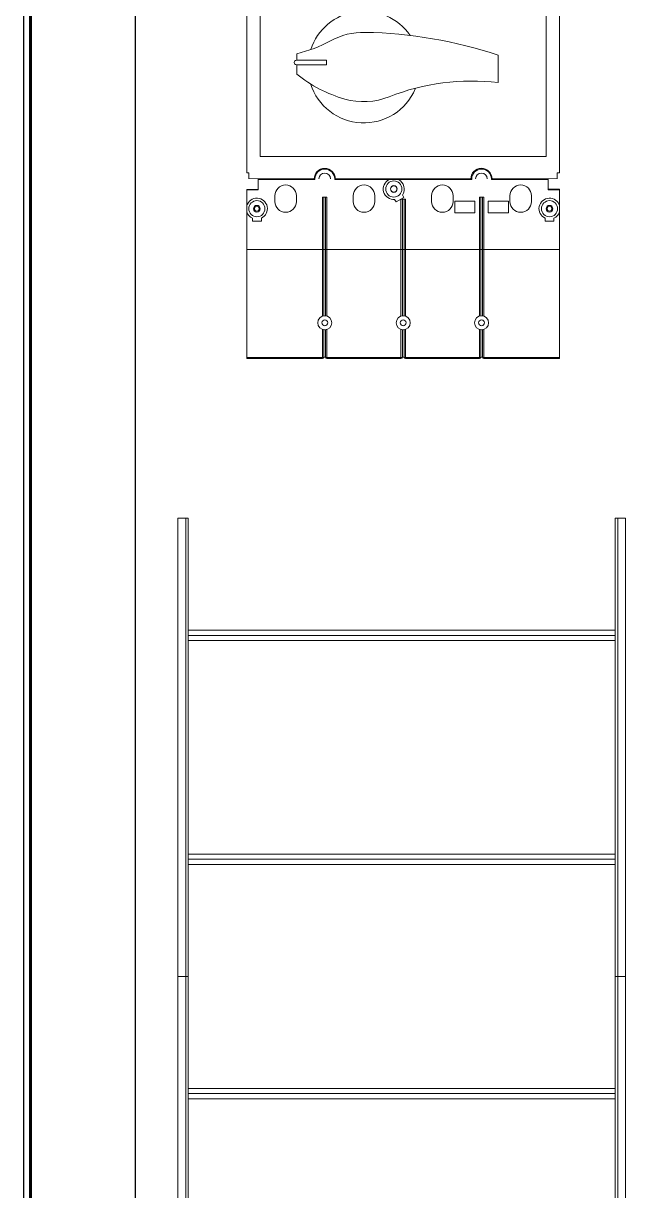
# Model space of a CAD drawing. Header units: millimetres. Extents: x 37984 to 70752, y 14140 to 37584.
# Drawn here: x 39014 to 39283, y 35909 to 36431 of the extents above; entities that cross this region are included whole.
import ezdxf

# ---------------------------------------------------------------- set-up
doc = ezdxf.new("R2010")
doc.units = ezdxf.units.MM
doc.set_wipeout_variables(frame=1)
doc.layers.add('! NO PLOT !', color=7, linetype='Continuous', true_color=0xff75dd, plot=False)
doc.layers.add('000-PI-Oprema', color=30, linetype='Continuous', lineweight=5)
doc.layers.add('000-PI-ORMAR', color=2, linetype='Continuous')

# ---------------------------------------------------------------- blocks, each defined once
blk = doc.blocks.new('8606.000_montažna')
at = {"layer": '000-PI-ORMAR'}
blk.add_line((50683.39, 38449.42), (50683.39, 36559.42), dxfattribs=at)
blk = doc.blocks.new('INS 250 - 31106')
at = {"ltscale": 0.25}
blk.add_wipeout([(45701.04, 37255.11), (45837.67, 37255.11), (45837.67, 37123.11), (45701.04, 37123.11)], dxfattribs=at).dxf.layer = '000-PI-Oprema'
at = {"layer": '000-PI-Oprema'}
for p, q in [((45738.13, 37255.82), (45738.13, 37255.11)), ((45765.78, 37255.82), (45738.13, 37255.82)), ((45739.48, 37257.11), (45739.48, 37255.82)), ((45764.43, 37257.11), (45739.48, 37257.11)), ((45741.41, 37255.82), (45741.41, 37255.11)), ((45744.61, 37257.11), (45744.61, 37255.82)), ((45759.31, 37255.82), (45759.31, 37257.11)), ((45762.51, 37255.82), (45762.51, 37255.11)), ((45764.43, 37257.11), (45764.43, 37255.82)), ((45765.78, 37255.82), (45765.78, 37255.11)), ((45773.13, 37255.82), (45773.13, 37255.11)), ((45800.78, 37255.82), (45773.13, 37255.82)), ((45774.48, 37257.11), (45774.48, 37255.82)), ((45799.43, 37257.11), (45774.48, 37257.11)), ((45776.41, 37255.82), (45776.41, 37255.11)), ((45779.61, 37257.11), (45779.61, 37255.82)), ((45794.31, 37255.82), (45794.31, 37257.11)), ((45797.51, 37255.82), (45797.51, 37255.11)), ((45799.43, 37257.11), (45799.43, 37255.82)), ((45800.78, 37255.82), (45800.78, 37255.11)), ((45808.13, 37255.82), (45808.13, 37255.11)), ((45835.78, 37255.82), (45808.13, 37255.82)), ((45809.48, 37257.11), (45809.48, 37255.82)), ((45834.43, 37257.11), (45809.48, 37257.11)), ((45811.41, 37255.82), (45811.41, 37255.11)), ((45814.61, 37257.11), (45814.61, 37255.82)), ((45829.31, 37255.82), (45829.31, 37257.11)), ((45832.51, 37255.82), (45832.51, 37255.11)), ((45834.43, 37257.11), (45834.43, 37255.82)), ((45835.78, 37255.82), (45835.78, 37255.11)), ((45700.98, 37248.96), (45701.04, 37255.11)), ((45701.04, 37255.11), (45711.91, 37255.11)), ((45711.91, 37246.61), (45711.91, 37255.11)), ((45721.91, 37246.61), (45721.91, 37255.11)), ((45721.91, 37255.11), (45746.86, 37255.11)), ((45733.11, 37255.11), (45733.19, 37251.82)), ((45735.52, 37251.82), (45735.61, 37255.11)), ((45746.86, 37246.61), (45746.86, 37255.11)), ((45746.86, 37254.61), (45747.47, 37254.61)), ((45749.31, 37250.46), (45747.12, 37246.66)), ((45749.31, 37250.46), (45753.7, 37250.46)), ((45755.89, 37246.66), (45753.7, 37250.46)), ((45755.54, 37254.61), (45756.86, 37254.61)), ((45756.86, 37246.61), (45756.86, 37255.11)), ((45756.86, 37255.11), (45781.86, 37255.11)), ((45768.1, 37255.11), (45768.19, 37251.82)), ((45770.53, 37251.82), (45770.61, 37255.11)), ((45781.86, 37246.61), (45781.86, 37255.11)), ((45781.86, 37254.61), (45782.47, 37254.61)), ((45784.31, 37250.46), (45782.12, 37246.66)), ((45784.31, 37250.46), (45788.7, 37250.46)), ((45790.89, 37246.66), (45788.7, 37250.46)), ((45790.54, 37254.61), (45791.86, 37254.61)), ((45791.86, 37246.61), (45791.86, 37255.11)), ((45791.86, 37255.11), (45816.86, 37255.11)), ((45803.11, 37255.11), (45803.19, 37251.82)), ((45805.52, 37251.82), (45805.61, 37255.11)), ((45816.86, 37246.61), (45816.86, 37255.11)), ((45816.86, 37254.61), (45817.47, 37254.61)), ((45819.31, 37250.46), (45817.12, 37246.66)), ((45819.31, 37250.46), (45823.7, 37250.46)), ((45825.89, 37246.66), (45823.7, 37250.46)), ((45825.54, 37254.61), (45826.86, 37254.61)), ((45826.86, 37246.61), (45826.86, 37255.11)), ((45826.86, 37255.11), (45837.67, 37255.11)), ((45837.67, 37255.11), (45837.73, 37248.96)), ((45700.51, 37236.41), (45700.51, 37248.96)), ((45700.51, 37248.96), (45700.98, 37248.96)), ((45747.12, 37246.66), (45749.31, 37242.86)), ((45753.7, 37242.86), (45755.89, 37246.66)), ((45782.12, 37246.66), (45784.31, 37242.86)), ((45788.7, 37242.86), (45790.89, 37246.66)), ((45817.12, 37246.66), (45819.31, 37242.86)), ((45823.7, 37242.86), (45825.89, 37246.66)), ((45837.73, 37248.96), (45838.21, 37248.96)), ((45838.21, 37248.96), (45838.21, 37236.41)), ((45753.7, 37242.86), (45749.31, 37242.86)), ((45788.7, 37242.86), (45784.31, 37242.86)), ((45823.7, 37242.86), (45819.31, 37242.86)), ((45699.51, 37141.81), (45699.51, 37236.41)), ((45699.51, 37236.41), (45700.51, 37236.41)), ((45700.51, 37239.11), (45729.61, 37239.11)), ((45739.11, 37239.11), (45799.61, 37239.11)), ((45809.11, 37239.11), (45838.21, 37239.11)), ((45838.21, 37236.41), (45839.21, 37236.41)), ((45839.21, 37236.41), (45839.21, 37141.81)), ((45705.51, 37149.11), (45705.51, 37229.11)), ((45705.51, 37229.11), (45833.21, 37229.11)), ((45833.21, 37229.11), (45833.21, 37149.11)), ((45721.86, 37192.21), (45721.86, 37195.05)), ((45811.86, 37194.36), (45811.86, 37182.14)), ((45721.86, 37192.21), (45735.16, 37192.21)), ((45721.86, 37185.94), (45721.86, 37190.01)), ((45721.86, 37190.01), (45735.16, 37190.01)), ((45735.16, 37190.01), (45735.16, 37192.21)), ((45833.21, 37149.11), (45705.51, 37149.11)), ((45700.51, 37141.86), (45699.51, 37141.86)), ((45700.51, 37141.81), (45699.51, 37141.81)), ((45700.51, 37129.26), (45700.51, 37141.86)), ((45839.21, 37141.86), (45838.21, 37141.86)), ((45838.21, 37141.86), (45838.21, 37129.26)), ((45839.21, 37141.81), (45838.21, 37141.81)), ((45729.66, 37139.11), (45700.51, 37139.11)), ((45799.61, 37139.11), (45739.06, 37139.11)), ((45838.21, 37139.11), (45809.11, 37139.11)), ((45711.86, 37131.61), (45711.86, 37123.11)), ((45721.86, 37131.61), (45721.86, 37123.11)), ((45746.86, 37131.61), (45746.86, 37123.11)), ((45750.01, 37135.36), (45747.82, 37131.56)), ((45747.82, 37131.56), (45750.01, 37127.76)), ((45750.01, 37135.36), (45754.4, 37135.36)), ((45756.59, 37131.56), (45754.4, 37135.36)), ((45754.4, 37127.76), (45756.59, 37131.56)), ((45756.86, 37131.61), (45756.86, 37123.11)), ((45781.86, 37131.61), (45781.86, 37123.11)), ((45785.01, 37135.36), (45782.82, 37131.56)), ((45782.82, 37131.56), (45785.01, 37127.76)), ((45785.01, 37135.36), (45789.4, 37135.36)), ((45791.59, 37131.56), (45789.4, 37135.36)), ((45789.4, 37127.76), (45791.59, 37131.56)), ((45791.86, 37131.61), (45791.86, 37123.11)), ((45816.86, 37131.61), (45816.86, 37123.11)), ((45820.01, 37135.36), (45817.82, 37131.56)), ((45817.82, 37131.56), (45820.01, 37127.76)), ((45820.01, 37135.36), (45824.4, 37135.36)), ((45826.59, 37131.56), (45824.4, 37135.36)), ((45824.4, 37127.76), (45826.59, 37131.56)), ((45826.86, 37131.61), (45826.86, 37123.11)), ((45700.98, 37129.26), (45700.51, 37129.26)), ((45701.04, 37123.11), (45700.98, 37129.26)), ((45733.19, 37126.4), (45733.11, 37123.11)), ((45735.61, 37123.11), (45735.52, 37126.4)), ((45754.4, 37127.76), (45750.01, 37127.76)), ((45768.19, 37126.4), (45768.1, 37123.11)), ((45770.61, 37123.11), (45770.53, 37126.4)), ((45789.4, 37127.76), (45785.01, 37127.76)), ((45803.19, 37126.4), (45803.11, 37123.11)), ((45805.61, 37123.11), (45805.52, 37126.4)), ((45824.4, 37127.76), (45820.01, 37127.76)), ((45837.67, 37123.11), (45837.73, 37129.26)), ((45838.21, 37129.26), (45837.73, 37129.26)), ((45711.86, 37123.11), (45701.04, 37123.11)), ((45746.86, 37123.11), (45721.86, 37123.11)), ((45737.93, 37122.4), (45737.93, 37123.11)), ((45737.93, 37122.4), (45765.58, 37122.4)), ((45739.28, 37121.11), (45739.28, 37122.4)), ((45739.28, 37121.11), (45764.23, 37121.11)), ((45741.21, 37122.4), (45741.21, 37123.11)), ((45744.41, 37122.4), (45744.41, 37121.11)), ((45746.86, 37123.61), (45748.17, 37123.61)), ((45756.24, 37123.61), (45756.86, 37123.61)), ((45781.86, 37123.11), (45756.86, 37123.11)), ((45759.11, 37121.11), (45759.11, 37122.4)), ((45762.31, 37122.4), (45762.31, 37123.11)), ((45764.23, 37121.11), (45764.23, 37122.4)), ((45765.58, 37122.4), (45765.58, 37123.11)), ((45772.93, 37122.4), (45772.93, 37123.11)), ((45772.93, 37122.4), (45800.58, 37122.4)), ((45774.28, 37121.11), (45774.28, 37122.4)), ((45774.28, 37121.11), (45799.23, 37121.11)), ((45776.21, 37122.4), (45776.21, 37123.11)), ((45779.41, 37122.4), (45779.41, 37121.11)), ((45781.86, 37123.61), (45783.17, 37123.61)), ((45791.24, 37123.61), (45791.86, 37123.61)), ((45816.86, 37123.11), (45791.86, 37123.11)), ((45794.11, 37121.11), (45794.11, 37122.4)), ((45797.31, 37122.4), (45797.31, 37123.11)), ((45799.23, 37121.11), (45799.23, 37122.4)), ((45800.58, 37122.4), (45800.58, 37123.11)), ((45807.93, 37122.4), (45807.93, 37123.11)), ((45807.93, 37122.4), (45835.58, 37122.4)), ((45809.28, 37121.11), (45809.28, 37122.4)), ((45809.28, 37121.11), (45834.23, 37121.11)), ((45811.21, 37122.4), (45811.21, 37123.11)), ((45814.41, 37122.4), (45814.41, 37121.11)), ((45816.86, 37123.61), (45818.17, 37123.61)), ((45826.24, 37123.61), (45826.86, 37123.61)), ((45837.67, 37123.11), (45826.86, 37123.11)), ((45829.11, 37121.11), (45829.11, 37122.4)), ((45832.31, 37122.4), (45832.31, 37123.11)), ((45834.23, 37121.11), (45834.23, 37122.4)), ((45835.58, 37122.4), (45835.58, 37123.11))]:
    blk.add_line(p, q, dxfattribs=at)
for centre, radius in [((45734.36, 37239.11), 4.75), ((45734.36, 37239.11), 2.6), ((45804.36, 37239.11), 4.75), ((45804.36, 37239.11), 2.55), ((45734.36, 37139.11), 2.6), ((45804.36, 37139.11), 4.75), ((45804.36, 37139.11), 2.6)]:
    blk.add_circle(centre, radius, dxfattribs=at)
for centre, radius, start, end in [((45751.51, 37246.66), 9, 54.1505, 121.1828), ((45786.51, 37246.66), 9, 54.1505, 121.1828), ((45821.51, 37246.66), 9, 54.1505, 121.1828), ((45699.36, 37249.61), 2.5, 297.3871, 48.7001), ((45734.36, 37249.61), 2.5, 117.7468, 62.2532), ((45751.51, 37246.66), 6.5, 33.0014, 138.3261), ((45769.36, 37249.61), 2.5, 117.8914, 62.1086), ((45786.51, 37246.66), 6.5, 33.0014, 138.3261), ((45804.36, 37249.61), 2.5, 117.7468, 62.2532), ((45821.51, 37246.66), 6.5, 33.0014, 138.3261), ((45839.36, 37249.61), 2.5, 131.2999, 242.6129), ((45716.91, 37246.61), 5, 180, 0), ((45751.86, 37246.61), 5, 180, 0), ((45786.86, 37246.61), 5, 180, 0), ((45821.86, 37246.61), 5, 180, 0), ((45751.86, 37189.11), 24.97, 34.3188, 161.893), ((45751.81, 37173.58), 31, 88.9263, 118.5826), ((45748.65, 37004.61), 200, 71.5758, 88.9263), ((45708.28, 37253.49), 60, 283.0813, 298.5826), ((45721.86, 37191.11), 1.1, 88.953, 271.047), ((45759.66, 37232.53), 60, 230.9499, 254.2046), ((45800.03, 37082.84), 100, 83.206, 111.6186), ((45751.86, 37189.11), 24.97, 197.7129, 336.8402), ((45751.76, 37204.63), 31, 254.2046, 291.6186), ((45734.36, 37139.11), 4.7, 0, 180), ((45716.86, 37131.61), 5, 0, 180), ((45734.36, 37139.11), 4.75, 180, 0), ((45751.86, 37131.61), 5, 0, 180), ((45786.86, 37131.61), 5, 0, 180), ((45821.86, 37131.61), 5, 0, 180), ((45699.36, 37128.61), 2.5, 311.2999, 62.6129), ((45734.36, 37128.61), 2.5, 297.7468, 242.2532), ((45769.36, 37128.61), 2.5, 297.8914, 242.1086), ((45804.36, 37128.61), 2.5, 297.7468, 242.2532), ((45839.36, 37128.61), 2.5, 117.3871, 228.7001), ((45752.21, 37131.56), 6.5, 213.0014, 318.3261), ((45787.21, 37131.56), 6.5, 213.0014, 318.3261), ((45822.21, 37131.56), 6.5, 213.0014, 318.3261), ((45752.21, 37131.56), 9, 234.1505, 301.1828), ((45787.21, 37131.56), 9, 234.1505, 301.1828), ((45822.21, 37131.56), 9, 234.1505, 301.1828)]:
    blk.add_arc(centre, radius, start, end, dxfattribs=at)
blk = doc.blocks.new('LV429516')
at = {"layer": '000-PI-Oprema'}
for p, q in [((44807.66, 36401.66), (44807.66, 36403.53)), ((44807.66, 36403.53), (44808.96, 36403.53)), ((44808.96, 36401.66), (44808.96, 36403.53)), ((44938.36, 36403.53), (44939.66, 36403.53)), ((44938.36, 36401.66), (44938.36, 36403.53)), ((44939.66, 36401.66), (44939.66, 36403.53)), ((44806.04, 36399.71), (44806.21, 36399.71)), ((44806.21, 36397.84), (44806.04, 36397.84)), ((44806.21, 36399.71), (44806.21, 36397.84)), ((44810.41, 36397.84), (44810.41, 36399.71)), ((44810.41, 36399.71), (44810.57, 36399.71)), ((44810.57, 36397.84), (44810.41, 36397.84)), ((44936.74, 36399.71), (44936.91, 36399.71)), ((44936.91, 36397.84), (44936.74, 36397.84)), ((44936.91, 36399.71), (44936.91, 36397.84)), ((44941.11, 36399.71), (44941.27, 36399.71)), ((44941.11, 36397.84), (44941.11, 36399.71)), ((44941.27, 36397.84), (44941.11, 36397.84))]:
    blk.add_line(p, q, dxfattribs=at)
for centre in [(44808.31, 36398.78), (44939.01, 36398.78)]:
    blk.add_circle(centre, 2.95, dxfattribs=at)
for centre, start, end in [((44808.31, 36398.78), 157.5333, 202.4667), ((44808.31, 36398.78), 337.5333, 22.4667), ((44939.01, 36398.78), 157.5333, 202.4667), ((44939.01, 36398.78), 337.5333, 22.4667)]:
    blk.add_arc(centre, 2.45, start, end, dxfattribs=at)
at = {"ltscale": 0.25}
blk.add_wipeout([(44943.51, 36357.64), (44803.81, 36357.64), (44803.81, 36388.98), (44943.51, 36388.98)], dxfattribs=at).dxf.layer = '000-PI-Oprema'
at = {"layer": '000-PI-Oprema'}
for p, q in [((44807.66, 36374.67), (44807.66, 36395.9)), ((44808.96, 36374.67), (44808.96, 36395.9)), ((44938.36, 36374.67), (44938.36, 36395.9)), ((44939.66, 36374.67), (44939.66, 36395.9)), ((44884.33, 36389.04), (44885.27, 36390.67)), ((44885.27, 36390.67), (44886.4, 36390.02)), ((44885.46, 36388.39), (44886.4, 36390.02)), ((44803.81, 36388.98), (44803.81, 36362.32)), ((44807.66, 36388.98), (44803.81, 36388.98)), ((44882.47, 36388.98), (44808.96, 36388.98)), ((44838.06, 36388.98), (44838.06, 36366.68)), ((44839.26, 36388.98), (44839.26, 36366.68)), ((44873.06, 36388.98), (44873.06, 36369.51)), ((44874.26, 36388.98), (44874.26, 36371.59)), ((44881.17, 36386.47), (44881.03, 36386.55)), ((44882.11, 36388.09), (44881.17, 36386.47)), ((44881.97, 36388.17), (44882.11, 36388.09)), ((44884.81, 36384.37), (44885.74, 36385.99)), ((44885.74, 36385.99), (44885.89, 36385.91)), ((44938.36, 36388.98), (44885.8, 36388.98)), ((44908.06, 36388.98), (44908.06, 36366.68)), ((44909.26, 36388.98), (44909.26, 36366.68)), ((44943.51, 36388.98), (44939.66, 36388.98)), ((44943.51, 36388.98), (44943.51, 36362.33)), ((44870.84, 36365.68), (44881.46, 36384.06)), ((44871.97, 36365.03), (44882.58, 36383.41)), ((44884.95, 36384.28), (44884.81, 36384.37)), ((44806.31, 36375.98), (44806.31, 36375.22)), ((44807.66, 36376.28), (44806.61, 36376.28)), ((44807.56, 36374.66), (44807.56, 36375.28)), ((44807.56, 36375.28), (44807.66, 36375.28)), ((44810.01, 36376.28), (44808.96, 36376.28)), ((44808.96, 36375.28), (44809.06, 36375.28)), ((44809.06, 36375.28), (44809.06, 36374.66)), ((44810.31, 36375.22), (44810.31, 36375.98)), ((44937.01, 36375.98), (44937.01, 36375.22)), ((44938.36, 36376.28), (44937.31, 36376.28)), ((44938.26, 36375.28), (44938.36, 36375.28)), ((44938.26, 36374.66), (44938.26, 36375.28)), ((44940.71, 36376.28), (44939.66, 36376.28)), ((44939.66, 36375.28), (44939.76, 36375.28)), ((44939.76, 36375.28), (44939.76, 36374.66)), ((44941.01, 36375.22), (44941.01, 36375.98)), ((44803.84, 36369.33), (44803.89, 36372.37)), ((44896.66, 36372.58), (44905.66, 36372.58)), ((44896.66, 36367.38), (44896.66, 36372.58)), ((44905.66, 36372.58), (44905.66, 36367.38)), ((44911.66, 36372.58), (44920.66, 36372.58)), ((44911.66, 36367.38), (44911.66, 36372.58)), ((44920.66, 36372.58), (44920.66, 36367.38)), ((44943.43, 36372.37), (44943.48, 36369.33)), ((44816.41, 36367.58), (44816.41, 36364.98)), ((44825.91, 36364.98), (44825.91, 36367.58)), ((44839.26, 36366.68), (44838.06, 36366.68)), ((44851.41, 36367.58), (44851.41, 36364.98)), ((44860.91, 36364.98), (44860.91, 36367.58)), ((44869.95, 36366.82), (44870.33, 36367.48)), ((44870.74, 36367.59), (44871.65, 36367.07)), ((44871.06, 36366.25), (44870.75, 36365.71)), ((44871.15, 36366.2), (44871.06, 36366.25)), ((44872.05, 36364.96), (44872.36, 36365.5)), ((44872.36, 36365.5), (44872.27, 36365.55)), ((44872.77, 36366.42), (44873.68, 36365.89)), ((44873.06, 36366.91), (44873.06, 36366.68)), ((44874.26, 36366.68), (44873.06, 36366.68)), ((44873.79, 36365.48), (44873.41, 36364.82)), ((44874.26, 36368.99), (44874.26, 36366.68)), ((44886.41, 36367.58), (44886.41, 36364.98)), ((44895.91, 36364.98), (44895.91, 36367.58)), ((44905.66, 36367.38), (44896.66, 36367.38)), ((44909.26, 36366.68), (44908.06, 36366.68)), ((44920.66, 36367.38), (44911.66, 36367.38)), ((44921.41, 36367.58), (44921.41, 36364.98)), ((44930.91, 36364.98), (44930.91, 36367.58)), ((44808.86, 36362.23), (44803.81, 36362.32)), ((44808.86, 36362.23), (44808.86, 36357.68)), ((44864.91, 36363.16), (44864.91, 36360.8)), ((44938.42, 36362.33), (44938.38, 36357.68)), ((44943.51, 36362.33), (44938.42, 36362.33)), ((44833.66, 36357.68), (44808.86, 36357.68)), ((44843.65, 36357.68), (44903.66, 36357.68)), ((44938.38, 36357.68), (44913.65, 36357.68))]:
    blk.add_line(p, q, dxfattribs=at)
for centre, radius in [((44883.46, 36386.23), 2.95), ((44808.31, 36370.78), 3.95), ((44939.01, 36370.78), 3.95), ((44808.31, 36370.78), 3.05), ((44808.31, 36370.78), 1.1), ((44939.01, 36370.78), 3.05), ((44939.01, 36370.78), 1.1), ((44869.46, 36361.98), 3.95), ((44869.46, 36361.98), 3.05)]:
    blk.add_circle(centre, radius, dxfattribs=at)
for centre, radius, start, end in [((44883.46, 36386.23), 2.45, 127.5333, 172.4667), ((44883.46, 36386.23), 2.45, 307.5333, 352.4667), ((44808.31, 36370.78), 4.7, 197.9792, 62.6129), ((44808.31, 36370.78), 4.7, 117.3871, 160.2128), ((44806.01, 36375.22), 0.3, 297.3871, 0), ((44806.61, 36375.98), 0.3, 90, 180), ((44810.01, 36375.98), 0.3, 0, 90), ((44810.61, 36375.22), 0.3, 180, 242.6129), ((44939.01, 36370.78), 4.7, 117.3871, 342.0285), ((44936.71, 36375.22), 0.3, 297.3871, 0), ((44937.31, 36375.98), 0.3, 90, 180), ((44940.71, 36375.98), 0.3, 0, 90), ((44941.31, 36375.22), 0.3, 180, 242.6129), ((44939.01, 36370.78), 4.7, 19.7872, 62.6129), ((44821.16, 36367.58), 4.75, 0, 180), ((44856.16, 36367.58), 4.75, 0, 180), ((44891.16, 36367.58), 4.75, 0, 180), ((44926.16, 36367.58), 4.75, 0, 180), ((44821.16, 36364.98), 4.75, 180, 0), ((44856.16, 36364.98), 4.75, 180, 0), ((44869.46, 36361.98), 4.7, 87.3871, 165.4857), ((44869.46, 36361.98), 3, 133.2925, 152.8833), ((44869.46, 36361.98), 3, 108.146, 127.2487), ((44869.46, 36361.98), 3, 0, 98.0864), ((44869.69, 36366.97), 0.3, 267.3871, 330), ((44870.59, 36367.33), 0.3, 60, 150), ((44869.46, 36361.98), 4.7, 293.8094, 32.6129), ((44873.67, 36364.67), 0.3, 150, 212.6135), ((44873.53, 36365.63), 0.3, 330, 60), ((44891.16, 36364.98), 4.75, 180, 0), ((44926.16, 36364.98), 4.75, 180, 0), ((44838.66, 36357.48), 5, 2.2924, 177.7076), ((44869.46, 36361.98), 4.7, 194.5143, 246.1906), ((44869.46, 36361.98), 3, 180, 203.0723), ((44869.46, 36361.98), 3, 213.814, 233.6609), ((44869.46, 36361.98), 3, 245.1879, 355.9112), ((44908.66, 36357.48), 5, 2.2924, 177.7076)]:
    blk.add_arc(centre, radius, start, end, dxfattribs=at)
blk = doc.blocks.new('*U852')
at = {"layer": '000-PI-Oprema', "ltscale": 0.25}
for p, q in [((-150, 1310.08), (-150, 1514.74)), ((-150, 1514.74), (-145.33, 1514.74)), ((-146.5, 1310.08), (-146.5, 1514.74)), ((-145.33, 1310.08), (-145.33, 1514.74)), ((45.33, 1310.08), (45.33, 1514.74)), ((50, 1514.74), (45.33, 1514.74)), ((46.5, 1310.08), (46.5, 1514.74)), ((50, 1310.08), (50, 1514.74)), ((-145.33, 1464.74), (45.33, 1464.74)), ((-145.33, 1462.41), (45.33, 1462.41)), ((-145.33, 1364.74), (45.33, 1364.74)), ((-145.33, 1362.41), (45.33, 1362.41)), ((-150, 1310.08), (-145.33, 1310.08)), ((-150, 1310.08), (-145.33, 1310.08)), ((-150, 1105.41), (-150, 1310.08)), ((-146.5, 1310.08), (-146.5, 1310.08)), ((-146.5, 1105.41), (-146.5, 1310.08)), ((-145.33, 1105.41), (-145.33, 1310.08)), ((50, 1310.08), (45.33, 1310.08)), ((50, 1310.08), (45.33, 1310.08)), ((45.33, 1105.41), (45.33, 1310.08)), ((46.5, 1105.41), (46.5, 1310.08)), ((50, 1105.41), (50, 1310.08)), ((-145.33, 1260.08), (45.33, 1260.08)), ((-145.33, 1257.74), (45.33, 1257.74))]:
    blk.add_line(p, q, dxfattribs=at)
for points in [[(-145.33, 1460.08), (45.33, 1460.08)], [(-145.33, 1360.08), (45.33, 1360.08)], [(-145.33, 1255.41), (45.33, 1255.41)]]:
    blk.add_lwpolyline(points, dxfattribs=at)
blk = doc.blocks.new('LV429518')
blk.add_wipeout([(44874.26, 36817.89), (45013.96, 36817.89), (45013.96, 36742.97), (45008.91, 36742.97), (45008.91, 36738.42), (44879.31, 36738.42), (44879.31, 36742.97), (44874.26, 36742.97)]).dxf.layer = '000-PI-Oprema'
at = {"layer": '000-PI-Oprema'}
for p, q in [((44874.26, 36742.97), (44874.26, 36818.37)), ((44874.26, 36818.37), (44908.13, 36818.37)), ((44874.26, 36817.89), (44908.13, 36817.89)), ((44908.13, 36805.37), (44908.13, 36818.37)), ((44908.73, 36817.77), (44908.73, 36805.5)), ((44908.73, 36817.77), (44909.48, 36817.77)), ((44909.48, 36805.5), (44909.48, 36817.77)), ((44910.08, 36818.37), (44910.08, 36805.37)), ((44910.08, 36818.37), (44943.13, 36818.37)), ((44910.08, 36817.89), (44943.13, 36817.89)), ((44943.13, 36805.37), (44943.13, 36818.37)), ((44943.73, 36817.77), (44943.73, 36805.5)), ((44943.73, 36817.77), (44944.48, 36817.77)), ((44944.48, 36805.5), (44944.48, 36817.77)), ((44945.08, 36818.37), (44945.08, 36805.37)), ((44945.08, 36818.37), (44978.13, 36818.37)), ((44945.08, 36817.89), (44978.13, 36817.89)), ((44978.13, 36805.37), (44978.13, 36818.37)), ((44978.73, 36817.77), (44978.73, 36805.5)), ((44978.73, 36817.77), (44979.48, 36817.77)), ((44979.48, 36805.5), (44979.48, 36817.77)), ((44980.08, 36818.37), (44980.08, 36805.37)), ((44980.08, 36818.37), (45013.96, 36818.37)), ((44980.08, 36817.89), (45013.96, 36817.89)), ((45013.96, 36742.97), (45013.96, 36818.37)), ((44908.13, 36746.27), (44908.13, 36799.38)), ((44908.73, 36799.24), (44908.73, 36746.27)), ((44909.48, 36746.27), (44909.48, 36799.24)), ((44910.08, 36799.38), (44910.08, 36746.27)), ((44943.13, 36747.11), (44943.13, 36799.38)), ((44943.73, 36799.24), (44943.73, 36747.11)), ((44944.48, 36747.11), (44944.48, 36799.24)), ((44945.08, 36799.38), (44945.08, 36747.11)), ((44978.13, 36746.27), (44978.13, 36799.38)), ((44978.73, 36799.24), (44978.73, 36746.27)), ((44979.48, 36746.27), (44979.48, 36799.24)), ((44980.08, 36799.38), (44980.08, 36746.27)), ((45013.96, 36769.62), (44874.26, 36769.62)), ((44876.76, 36755.67), (44876.76, 36756.92)), ((44876.76, 36756.92), (44880.76, 36756.92)), ((44880.76, 36756.92), (44880.76, 36755.67)), ((45007.46, 36756.92), (45011.46, 36756.92)), ((45007.46, 36755.67), (45007.46, 36756.92)), ((45011.46, 36756.92), (45011.46, 36755.67)), ((44967.11, 36753.22), (44976.11, 36753.22)), ((44967.11, 36748.02), (44967.11, 36753.22)), ((44976.11, 36753.22), (44976.11, 36748.02)), ((44982.11, 36753.22), (44991.11, 36753.22)), ((44982.11, 36748.02), (44982.11, 36753.22)), ((44991.11, 36753.22), (44991.11, 36748.02)), ((44886.81, 36745.62), (44886.81, 36748.22)), ((44896.41, 36748.22), (44896.41, 36745.62)), ((44908.13, 36746.27), (44910.08, 36746.27)), ((44921.81, 36745.62), (44921.81, 36748.22)), ((44931.41, 36748.22), (44931.41, 36745.62)), ((44940.3, 36747.3), (44940.93, 36748.38)), ((44940.93, 36748.38), (44944.39, 36746.38)), ((44943.13, 36747.11), (44945.08, 36747.11)), ((44944.39, 36746.38), (44943.77, 36745.3)), ((44956.81, 36745.62), (44956.81, 36748.22)), ((44966.41, 36748.22), (44966.41, 36745.62)), ((44976.11, 36748.02), (44967.11, 36748.02)), ((44978.13, 36746.27), (44980.08, 36746.27)), ((44991.11, 36748.02), (44982.11, 36748.02)), ((44991.81, 36745.62), (44991.81, 36748.22)), ((45001.41, 36748.22), (45001.41, 36745.62)), ((44879.31, 36742.97), (44874.26, 36742.97)), ((44879.31, 36742.97), (44879.31, 36738.42)), ((45008.91, 36742.97), (45013.96, 36742.97)), ((45008.91, 36742.97), (45008.91, 36738.42)), ((44904.71, 36738.42), (44879.31, 36738.42)), ((44904.71, 36738.12), (44904.71, 36738.42)), ((44974.71, 36738.42), (44913.51, 36738.42)), ((44913.51, 36738.42), (44913.51, 36738.12)), ((44974.71, 36738.12), (44974.71, 36738.42)), ((45008.91, 36738.42), (44983.51, 36738.42)), ((44983.51, 36738.42), (44983.51, 36738.12))]:
    blk.add_line(p, q, dxfattribs=at)
for centre, radius in [((44909.11, 36802.37), 3.15), ((44909.11, 36802.37), 1.3), ((44944.11, 36802.37), 3.15), ((44944.11, 36802.37), 1.3), ((44979.11, 36802.37), 3.15), ((44979.11, 36802.37), 1.3), ((44878.76, 36751.42), 3.6), ((45009.46, 36751.42), 3.6), ((44878.76, 36751.42), 1.5), ((44878.76, 36751.42), 1.1), ((45009.46, 36751.42), 1.5), ((45009.46, 36751.42), 1.1), ((44939.91, 36742.62), 3.6), ((44939.91, 36742.62), 1.5), ((44939.91, 36742.62), 1.4)]:
    blk.add_circle(centre, radius, dxfattribs=at)
for centre, radius, start, end in [((44908.13, 36817.77), 0.6, 0, 90), ((44910.08, 36817.77), 0.6, 90, 180), ((44943.13, 36817.77), 0.6, 0, 90), ((44945.08, 36817.77), 0.6, 90, 180), ((44978.13, 36817.77), 0.6, 0, 90), ((44980.08, 36817.77), 0.6, 90, 180), ((44878.76, 36751.42), 4.7, 196.7747, 64.8157), ((44878.76, 36751.42), 4.7, 115.1843, 163.2253), ((45009.46, 36751.42), 4.7, 115.1843, 343.2253), ((45009.46, 36751.42), 4.7, 16.7747, 64.8157), ((44891.61, 36748.22), 4.8, 0, 180), ((44926.61, 36748.22), 4.8, 0, 180), ((44961.61, 36748.22), 4.8, 0, 180), ((44996.61, 36748.22), 4.8, 0, 180), ((44891.61, 36745.62), 4.8, 180, 0), ((44926.61, 36745.62), 4.8, 180, 0), ((44939.91, 36742.62), 4.7, 85.1843, 243.3313), ((44939.91, 36742.62), 4.7, 296.6687, 34.8157), ((44961.61, 36745.62), 4.8, 180, 0), ((44996.61, 36745.62), 4.8, 180, 0), ((44909.11, 36738.12), 4.4, 180, 0), ((44979.11, 36738.12), 4.4, 180, 0)]:
    blk.add_arc(centre, radius, start, end, dxfattribs=at)
for points, knots in [([(44908.13, 36817.89), (44908.21, 36817.89), (44908.35, 36817.88), (44908.52, 36817.86), (44908.63, 36817.84), (44908.68, 36817.82), (44908.72, 36817.8), (44908.73, 36817.78), (44908.73, 36817.77)], [0, 0, 0, 0, 0.36672, 0.679865, 0.802003, 0.895957, 0.960179, 1, 1, 1, 1]), ([(44909.48, 36817.77), (44909.48, 36817.78), (44909.5, 36817.8), (44909.53, 36817.82), (44909.59, 36817.84), (44909.7, 36817.86), (44909.86, 36817.88), (44910.01, 36817.89), (44910.08, 36817.89)], [0, 0, 0, 0, 0.039821, 0.104043, 0.197997, 0.320135, 0.63328, 1, 1, 1, 1]), ([(44943.13, 36817.89), (44943.21, 36817.89), (44943.35, 36817.88), (44943.52, 36817.86), (44943.63, 36817.84), (44943.68, 36817.82), (44943.72, 36817.8), (44943.73, 36817.78), (44943.73, 36817.77)], [0, 0, 0, 0, 0.36672, 0.679865, 0.802003, 0.895957, 0.960179, 1, 1, 1, 1]), ([(44944.48, 36817.77), (44944.48, 36817.78), (44944.5, 36817.8), (44944.53, 36817.82), (44944.59, 36817.84), (44944.7, 36817.86), (44944.86, 36817.88), (44945.01, 36817.89), (44945.08, 36817.89)], [0, 0, 0, 0, 0.039821, 0.104043, 0.197997, 0.320135, 0.63328, 1, 1, 1, 1]), ([(44978.13, 36817.89), (44978.21, 36817.89), (44978.35, 36817.88), (44978.52, 36817.86), (44978.63, 36817.84), (44978.68, 36817.82), (44978.72, 36817.8), (44978.73, 36817.78), (44978.73, 36817.77)], [0, 0, 0, 0, 0.36672, 0.679865, 0.802003, 0.895957, 0.960179, 1, 1, 1, 1]), ([(44979.48, 36817.77), (44979.48, 36817.78), (44979.5, 36817.8), (44979.53, 36817.82), (44979.59, 36817.84), (44979.7, 36817.86), (44979.86, 36817.88), (44980.01, 36817.89), (44980.08, 36817.89)], [0, 0, 0, 0, 0.039821, 0.104043, 0.197997, 0.320135, 0.63328, 1, 1, 1, 1])]:
    blk.add_open_spline(points, degree=3, knots=knots, dxfattribs=at)

msp = doc.modelspace()

# ---------------------------------------------------------------- linework, layer by layer
at = {"layer": '000-PI-ORMAR'}
for p, q in [((39017.684, 36761.404), (39017.684, 34776.904)), ((39014.172, 36740.904), (39014.172, 34789.904)), ((39016.89, 36740.904), (39016.89, 34789.904)), ((39017.672, 34789.904), (39017.672, 36740.766))]:
    msp.add_line(p, q, dxfattribs=at)

# ---------------------------------------------------------------- block references
at = {"layer": '! NO PLOT !'}
msp.add_blockref('*U852', (39233.172, 34694.846), dxfattribs=at)
at = {"layer": '000-PI-Oprema'}
msp.add_blockref('8606.000_montažna', (-11619.223, -1740.014), dxfattribs=at)

# ---------------------------------------------------------------- next in the draw order: block references
msp.add_blockref('INS 250 - 31106', (-6585.593, -777.996), dxfattribs=at)

# ---------------------------------------------------------------- next in the draw order: block references
at = {"layer": '000-PI-Oprema', "rotation": 180}
msp.add_blockref('LV429516', (84057.421, 72718.793), dxfattribs=at)

# ---------------------------------------------------------------- next in the draw order: block references
at = {"layer": '000-PI-Oprema', "xscale": -1, "rotation": 180}
msp.add_blockref('LV429518', (-5760.294, 73099.237), dxfattribs=at)

doc.saveas('drawing.dxf')
